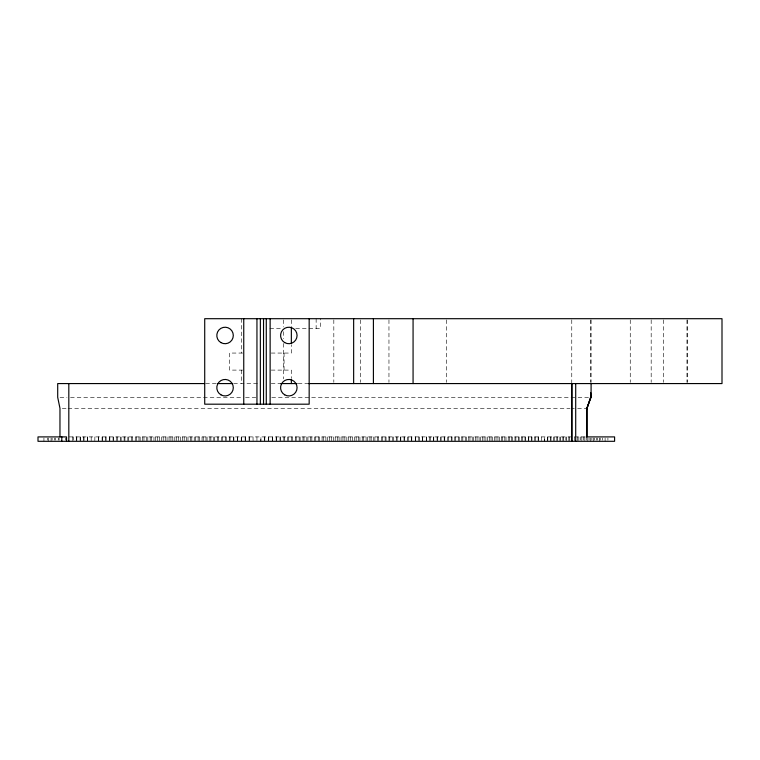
<?xml version="1.0" encoding="UTF-8"?>
<svg xmlns="http://www.w3.org/2000/svg" width="760" height="760" viewBox="0 0 760 760"><rect width="100%" height="100%" fill="white"/><g stroke="black" fill="none" stroke-linecap="round" stroke-linejoin="round"><path stroke-width="0.57" stroke-dasharray="3.8 2.85" d="M269.885 328.595L282.036 328.595M295.706 328.595L320.33 328.595L320.33 318.697M242.649 353.058L229.453 353.058L229.453 370.101L242.649 370.101M271.234 353.058L291.356 353.058L291.356 344.764M271.234 370.101L291.356 370.101L291.356 377.957M205.684 383.572L217.046 383.572M233.643 383.572L258.989 383.572M271.234 383.572L280.706 383.572M298.195 383.572L308.132 383.572M60.03 397.318L67.032 397.318M70.499 397.318L242.107 397.318M245.527 397.318L255.797 397.318M271.776 397.318L576.973 397.318M578.075 397.318L589.418 397.318M62.282 408.31L66.909 408.31M68.067 408.31L570 408.31M571.083 408.31L574.332 408.31M577.638 408.31L586.73 408.31M69.122 436.905L585.713 436.905M687.6 319.884L687.6 382.394M686.964 319.884L686.964 382.394M663.556 319.884L663.556 382.394M651.178 319.884L651.178 382.394M630.258 319.884L630.258 382.394M607.914 437.998L607.914 440.202M605.102 437.998L605.102 441.303M602.271 437.998L602.271 440.202M600.2 437.998L600.2 440.202M599.412 437.998L599.412 441.303M597.445 437.998L597.445 440.202M596.543 437.998L596.543 440.202M594.681 437.998L594.681 440.202M593.645 437.998L593.645 441.303M591.888 437.998L591.888 440.202M591.1 319.884L591.1 382.394M590.729 437.998L590.729 441.303M590.558 319.884L590.558 382.394M589.076 437.998L589.076 440.202M587.793 437.998L587.793 441.303M586.245 437.998L586.245 440.202M584.829 436.905L584.829 441.303M583.395 436.905L583.395 440.202M581.856 436.905L581.856 441.303M580.517 436.905L580.517 440.202M578.854 436.905L578.854 441.303M577.628 436.905L577.628 441.303M574.712 436.905L574.712 441.303M571.767 319.884L571.767 383.572M569.744 436.905L569.744 441.303M568.832 436.905L568.832 441.303M566.665 436.905L566.665 441.303M565.858 436.905L565.858 440.202M563.578 436.905L563.578 441.303M562.875 436.905L562.875 441.303M560.462 436.905L560.462 441.303M559.864 436.905L559.864 441.303M557.327 436.905L557.327 441.303M556.833 436.905L556.833 441.303M554.173 436.905L554.173 441.303M553.793 436.905L553.793 441.303M551.01 436.905L551.01 441.303M550.725 436.905L550.725 441.303M547.817 436.905L547.817 441.303M547.646 436.905L547.646 441.303M541.386 436.905L541.424 441.303M538.289 436.905L538.289 441.303M538.146 436.905L538.146 441.303M535.135 436.905L535.135 441.303M534.888 436.905L534.888 441.303M531.971 436.905L531.971 441.303M531.611 436.905L531.611 441.303M528.779 436.905L528.779 441.303M528.323 436.905L528.323 441.303M525.578 436.905L525.578 441.303M525.008 436.905L525.008 441.303M522.357 436.905L522.357 441.303M521.683 436.905L521.683 441.303M519.118 436.905L519.118 441.303M518.339 436.905L518.339 441.303M515.869 436.905L515.869 441.303M514.986 436.905L514.986 441.303M512.601 436.905L512.601 441.303M511.613 436.905L511.613 441.303M509.314 436.905L509.314 441.303M508.221 436.905L508.221 441.303M506.017 436.905L506.017 441.303M504.811 436.905L504.811 441.303M502.702 436.905L502.702 441.303M501.391 436.905L501.391 441.303M499.367 436.905L499.367 441.303M497.961 436.905L497.961 441.303M496.023 436.905L496.023 441.303M494.513 436.905L494.513 441.303M492.661 436.905L492.661 441.303M491.045 436.905L491.045 441.303M489.288 436.905L489.288 441.303M487.559 436.905L487.559 441.303M485.897 436.905L485.897 441.303M484.072 436.905L484.072 441.303M482.495 436.905L482.495 441.303M480.558 436.905L480.558 441.303M479.075 436.905L479.075 441.303M477.042 436.905L477.042 441.303M475.646 436.905L475.646 441.303M473.508 436.905L473.508 441.303M472.207 436.905L472.207 441.303M469.955 436.905L469.955 441.303M468.749 436.905L468.749 441.303M466.393 436.905L466.393 441.303M465.272 436.905L465.272 441.303M462.821 436.905L462.821 441.303M461.795 436.905L461.795 441.303M459.23 436.905L459.23 441.303M458.289 436.905L458.289 441.303M455.63 436.905L455.63 441.303M454.784 436.905L454.784 441.303M452.019 436.905L452.019 441.303M451.269 436.905L451.269 441.303M448.39 436.905L448.39 441.303M447.735 436.905L447.735 441.303M446.395 319.884L446.395 382.394M444.762 436.905L444.762 441.303M444.191 436.905L444.191 441.303M441.113 436.905L441.113 441.303M440.629 436.905L440.629 441.303M437.456 436.905L437.456 441.303M437.066 436.905L437.066 441.303M433.779 436.905L433.779 441.303M433.485 436.905L433.485 441.303M430.103 436.905L430.103 441.303M429.894 436.905L429.894 441.303M426.408 436.905L426.408 441.303M426.293 436.905L426.293 441.303M422.712 436.905L422.712 441.303M422.683 436.905L422.683 441.303M419.064 436.905L419.064 441.303M418.998 436.905L418.998 441.303M415.435 436.905L415.435 441.303M415.273 436.905L415.273 441.303M411.796 436.905L411.796 441.303M411.54 436.905L411.54 441.303M408.139 436.905L408.139 441.303M407.797 436.905L407.797 441.303M404.481 436.905L404.481 441.303M404.044 436.905L404.044 441.303M400.815 436.905L400.815 441.303M400.292 436.905L400.292 441.303M397.138 436.905L397.138 441.303M396.52 436.905L396.52 441.303M393.452 436.905L393.452 441.303M392.74 436.905L392.74 441.303M389.756 436.905L389.756 441.303M388.959 319.884L388.959 382.394M388.959 436.905L388.959 441.303M386.051 436.905L386.051 441.303M385.159 436.905L385.159 441.303M382.346 436.905L382.346 441.303M381.358 436.905L381.358 441.303M378.623 436.905L378.623 441.303M377.549 436.905L377.549 441.303M374.898 436.905L374.898 441.303M373.73 436.905L373.73 441.303M371.165 436.905L371.165 441.303M369.911 436.905L369.911 441.303M367.422 436.905L367.422 441.303M366.073 436.905L366.073 441.303M363.679 436.905L363.679 441.303M362.235 436.905L362.235 441.303M360.306 319.884L360.306 382.394M359.926 436.905L359.926 441.303M358.397 436.905L358.397 441.303M356.165 436.905L356.165 441.303M354.54 436.905L354.54 441.303M352.402 436.905L352.402 441.303M350.683 436.905L350.683 441.303M348.631 436.905L348.631 441.303M346.826 436.905L346.826 441.303M344.85 436.905L344.85 441.303M342.959 436.905L342.959 441.303M341.069 436.905L341.069 441.303M339.084 436.905L339.084 441.303M337.278 436.905L337.278 441.303M335.207 436.905L335.207 441.303M333.82 319.884L333.82 382.394M333.488 436.905L333.488 441.303M331.322 436.905L331.322 441.303M329.688 436.905L329.688 441.303M327.437 436.905L327.437 441.303M325.888 436.905L325.888 441.303M323.541 436.905L323.541 441.303M322.078 436.905L322.078 441.303M319.647 436.905L319.647 441.303M318.269 436.905L318.269 441.303M316.141 318.697L316.141 328.595M315.742 436.905L315.742 441.303M314.45 436.905L314.45 441.303M311.837 436.905L311.837 441.303M310.631 436.905L310.631 441.303M307.933 436.905L307.933 441.303M306.812 436.905L306.812 441.303M304.019 436.905L304.019 441.303M302.993 436.905L302.993 441.303M300.115 436.905L300.115 441.303M299.165 436.905L299.165 441.303M296.191 436.905L296.191 441.303M295.336 436.905L295.336 441.303M292.277 436.905L292.277 441.303M291.498 436.905L291.498 441.303M291.356 319.884L291.356 325.812M288.353 436.905L288.353 441.303M287.669 436.905L287.669 441.303M284.43 436.905L284.43 441.303M284.059 353.058L284.059 370.101M283.831 436.905L283.831 441.303M283.613 319.884L283.613 326.962M283.613 331.673L283.613 338.751M283.613 343.472L283.613 378.86M280.506 436.905L280.506 441.303M279.993 436.905L279.993 441.303M276.583 436.905L276.583 441.303M276.155 436.905L276.155 441.303M272.659 436.905L272.659 441.303M272.308 436.905L272.308 441.303M268.726 436.905L268.726 441.303M268.47 436.905L268.47 441.303M264.803 436.905L264.803 441.303M264.632 436.905L264.632 441.303M260.917 441.303L260.917 436.905L260.784 441.303M256.947 436.905L256.947 441.303M253.013 436.905L253.099 441.303M249.261 436.905L249.261 441.303M249.08 436.905L249.08 441.303M245.413 436.905L245.413 441.303M245.157 436.905L245.157 441.303M241.575 436.905L241.575 441.303M241.405 318.697L241.405 353.058M241.405 370.101L241.405 383.572M241.224 436.905L241.224 441.303M237.728 436.905L237.728 441.303M237.3 436.905L237.3 441.303M233.89 436.905L233.89 441.303M233.377 436.905L233.377 441.303M230.052 436.905L230.052 441.303M229.453 436.905L229.453 441.303M226.223 436.905L226.223 441.303M225.53 436.905L225.53 441.303M222.385 436.905L222.385 441.303M221.607 436.905L221.607 441.303M218.557 436.905L218.557 441.303M217.692 436.905L217.692 441.303M214.719 436.905L214.719 441.303M213.769 436.905L213.769 441.303M210.891 436.905L210.891 441.303M209.864 436.905L209.864 441.303M207.071 436.905L207.071 441.303M205.95 436.905L205.95 441.303M203.252 436.905L203.252 441.303M202.046 436.905L202.046 441.303M199.434 436.905L199.434 441.303M198.141 436.905L198.141 441.303M195.614 436.905L195.614 441.303M194.237 436.905L194.237 441.303M191.805 436.905L191.805 441.303M190.342 436.905L190.342 441.303M187.995 436.905L187.995 441.303M186.447 436.905L186.447 441.303M184.195 436.905L184.195 441.303M182.561 436.905L182.561 441.303M180.395 436.905L180.395 441.303M178.676 436.905L178.676 441.303M176.605 436.905L176.605 441.303M174.8 436.905L174.8 441.303M172.814 436.905L172.814 441.303M170.924 436.905L170.924 441.303M169.034 436.905L169.034 441.303M167.057 436.905L167.057 441.303M165.252 436.905L165.252 441.303M163.2 436.905L163.2 441.303M161.481 436.905L161.481 441.303M159.343 436.905L159.343 441.303M157.719 436.905L157.719 441.303M155.486 436.905L155.486 441.303M153.957 436.905L153.957 441.303M151.648 436.905L151.648 441.303M150.204 436.905L150.204 441.303M147.81 436.905L147.81 441.303M146.461 436.905L146.461 441.303M143.972 436.905L143.972 441.303M142.718 436.905L142.718 441.303M140.154 436.905L140.154 441.303M138.985 436.905L138.985 441.303M136.334 436.905L136.334 441.303M135.261 436.905L135.261 441.303M132.525 436.905L132.525 441.303M131.537 436.905L131.537 441.303M128.725 436.905L128.725 441.303M127.832 436.905L127.832 441.303M124.925 436.905L124.925 441.303M124.127 436.905L124.127 441.303M121.144 436.905L121.144 441.303M120.431 436.905L120.431 441.303M117.363 436.905L117.363 441.303M116.745 436.905L116.745 441.303M113.601 436.905L113.601 441.303M113.069 436.905L113.069 441.303M109.839 436.905L109.839 441.303M109.402 436.905L109.402 441.303M106.087 436.905L106.087 441.303M105.745 436.905L105.745 441.303M102.344 436.905L102.344 441.303M102.087 436.905L102.087 441.303M98.61 436.905L98.61 441.303M98.448 436.905L98.448 441.303M94.886 436.905L94.819 441.303M91.2 436.905L91.181 441.303M87.59 436.905L87.59 441.303M87.476 436.905L87.476 441.303M83.989 436.905L83.989 441.303M83.78 436.905L83.78 441.303M80.398 436.905L80.398 441.303M80.104 436.905L80.104 441.303M76.817 436.905L76.817 441.303M76.427 436.905L76.427 441.303M73.254 436.905L73.254 440.202M72.77 436.905L72.77 441.303M65.493 437.998L65.493 440.202M59.099 437.998L59.099 440.202M58.254 437.998L58.254 440.202M55.594 437.998L55.594 440.202M54.654 437.998L54.654 440.202M52.098 437.998L52.098 440.202M51.062 437.998L51.062 441.303M48.611 437.998L48.611 441.303M47.49 437.998L47.49 440.202M43.928 437.998L43.928 441.303M544.616 441.303L544.616 436.905L544.54 441.303"/><path stroke-width="1.14" d="M571.758 441.303L571.767 383.572M587.033 436.905L587.033 408.31L590.558 397.318L591.071 397.318L591.1 383.572M586.73 409.308L590.824 397.318L590.739 392.74M591.071 397.318L586.73 408.31L586.73 436.905M204.601 383.572L57.703 383.572L57.703 397.318L59.964 408.31L59.964 436.905M217.36 383.572L232.475 383.572M280.706 383.572L297.055 383.572M308.446 383.572L722 383.572L722 318.697L204.715 318.697L204.715 404.187L309.168 404.187L309.168 318.697M586.245 436.905L614.593 436.905L614.593 441.303L38 441.303L38 436.905L66.547 436.905L66.547 441.303M575.709 383.572L575.709 441.303M571.881 383.572L571.881 441.303M413.07 318.697L413.07 383.572M373.407 318.697L373.407 383.572M353.647 318.697L353.647 383.572M291.356 326.99L291.356 343.587M291.356 379.088L291.356 383.572M270.132 318.697L270.132 404.187M266.276 318.697L266.276 404.187M263.54 318.697L263.54 404.187M260.357 318.697L260.357 404.187M256.947 318.697L256.947 404.187M243.751 318.697L243.751 404.187M68.818 383.572L68.818 441.303M61.797 436.905L61.797 441.303M220.932 342.608A8.246 8.246 0 0 0 233.301 335.464A8.246 8.246 0 0 0 220.932 328.329A8.246 8.246 0 0 0 220.932 342.608M220.932 394.839A8.246 8.246 0 0 0 233.301 387.695A8.246 8.246 0 0 0 220.932 380.551A8.246 8.246 0 0 0 220.932 394.839M284.705 342.608A8.246 8.246 0 0 0 297.074 335.464A8.246 8.246 0 0 0 284.705 328.329A8.246 8.246 0 0 0 284.705 342.608M284.705 394.839A8.246 8.246 0 0 0 297.074 387.695A8.246 8.246 0 0 0 284.705 380.551A8.246 8.246 0 0 0 284.705 394.839"/></g></svg>
